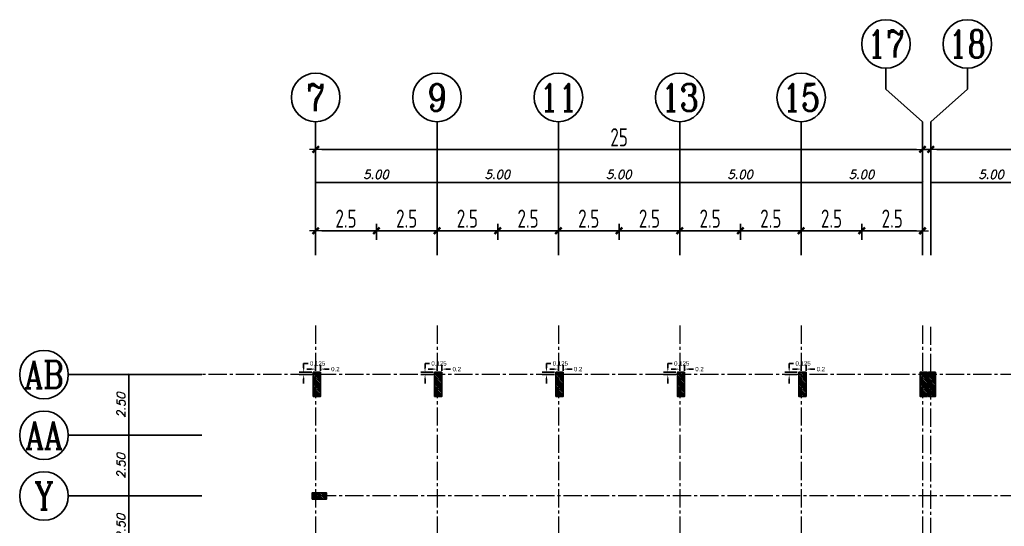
# Model space of a CAD drawing. Header units: metres. Extents: x 202848 to 204724, y 1924431 to 1925550.
# Drawn here: x 204062.8 to 204103.36, y 1925149.69 to 1925170.57 of the extents above; entities that cross this region are included whole.
import ezdxf
from ezdxf.enums import TextEntityAlignment as Align

# ---------------------------------------------------------------- set-up
doc = ezdxf.new("R2010")
doc.units = ezdxf.units.M
doc.header["$MEASUREMENT"] = 0
doc.linetypes.add('CENTER2', pattern=[1.125, 0.75, -0.125, 0.125, -0.125])
doc.layers.add('Axis', color=1, linetype='CENTER2', lineweight=5)
doc.layers.add('Dimations', color=3, linetype='Continuous', lineweight=5)
doc.layers.add('Axis Name', color=8, linetype='Continuous')
doc.layers.add('Columns', color=2, linetype='Continuous')
doc.styles.add('ROMANS', font='romans.shx', dxfattribs={"oblique": 15})
doc.styles.get("Standard").update_dxf_attribs({"font": 'arial.ttf'})
doc.styles.add('YQ_AXIS', font='COMPLEX.SHX', dxfattribs={"width": 0.8, "bigfont": 'GBCBIG.SHX'})
doc.styles.add('YQ_DIM', font='SUPEROS.SHX', dxfattribs={"width": 0.8, "bigfont": 'HZDX.SHX'})
doc.dimstyles.new('Copy(2) of DIM-50$', dxfattribs={"dimscale": 0, "dimtxt": 0.35, "dimasz": 0.03, "dimexe": 0, "dimexo": 0, "dimgap": 0.15, "dimtad": 1, "dimzin": 0, "dimdsep": 46, "dimtxsty": 'ROMANS', "dimblk1": 'OBLIQUE', "dimblk2": 'DTICK', "dimsah": 1, "dimcen": 0.1, "dimse1": 1, "dimse2": 1, "dimclrd": 2, "dimclre": 51, "dimclrt": 3, "dimaunit": 1, "dimadec": 0, "dimazin": 0, "dimtfac": 1e-05, "dimtmove": 2, "dimatfit": 0, "dimldrblk": 'DTICK', "dimfxl": 0, "dimtolj": 1, "dimtzin": 0, "dimlwe": -1, "dimarcsym": 0})
doc.dimstyles.get("Standard").update_dxf_attribs({"dimtxt": 0.18, "dimasz": 0.18, "dimexe": 0.18, "dimexo": 0.0625, "dimgap": 0.09, "dimtad": 0, "dimtih": 1, "dimtoh": 1, "dimdec": 4, "dimzin": 0, "dimdsep": 46, "dimtxsty": 'Standard', "dimcen": 0.09, "dimadec": 0, "dimazin": 0, "dimtfac": 1, "dimtdec": 4, "dimtofl": 0, "dimtmove": 0, "dimatfit": 3, "dimfxl": 1, "dimtolj": 1, "dimtzin": 0, "dimarcsym": 0})
doc.dimstyles.new('yqm0_250', dxfattribs={"dimscale": 0.25, "dimtxt": 3, "dimasz": 1, "dimexe": 1.5, "dimexo": 3, "dimgap": 0.5, "dimtad": 1, "dimdec": 3, "dimdsep": 46, "dimtxsty": 'YQ_DIM', "dimblk": 'YQTICK', "dimcen": 0, "dimclrd": 256, "dimclre": 256, "dimclrt": 7, "dimadec": 1, "dimazin": 2, "dimtfac": 1, "dimtdec": 4, "dimtix": 1, "dimtmove": 2, "dimatfit": 2, "dimfxl": 1, "dimtolj": 1, "dimtzin": 0, "dimarcsym": 0})
pattern_1 = [(135, (485.556864, 218.711283), (-0.0353553390593, -0.0353553390593), [])]

# ---------------------------------------------------------------- blocks, each defined once
blk = doc.blocks.new('*D639')
at = {"layer": 'Defpoints', "color": 0, "lineweight": -2, "transparency": 16777216}
for p in [(204125.334, 1925156.045), (204125.534, 1925156.172), (204125.534, 1925156.045)]:
    blk.add_point(p, dxfattribs=at)
at = {"layer": 'Dimations', "color": 0, "lineweight": -2, "transparency": 16777216}
for p, q in [((204125.334, 1925156.107), (204125.334, 1925156.352)), ((204125.534, 1925156.107), (204125.534, 1925156.352)), ((204125.154, 1925156.172), (204124.974, 1925156.172)), ((204125.714, 1925156.172), (204125.894, 1925156.172))]:
    blk.add_line(p, q, dxfattribs=at)
for points in [[(204125.154, 1925156.202), (204125.154, 1925156.142), (204125.334, 1925156.172)], [(204125.714, 1925156.202), (204125.714, 1925156.142), (204125.534, 1925156.172)]]:
    blk.add_solid(points, dxfattribs=at)
at = {"layer": 'Dimations', "color": 0, "lineweight": -2, "transparency": 16777216, "insert": (204126.147, 1925156.172), "char_height": 0.18, "attachment_point": 5}
blk.add_mtext('\\A1;0.2', dxfattribs=at)
blk = doc.blocks.new('*D640')
at = {"layer": 'Defpoints', "color": 0, "lineweight": -2, "transparency": 16777216}
for p in [(204124.84, 1925156.045), (204125.234, 1925156.045), (204125.234, 1925155.945)]:
    blk.add_point(p, dxfattribs=at)
at = {"layer": 'Dimations', "color": 0, "lineweight": -2, "transparency": 16777216}
for p, q in [((204124.84, 1925156.225), (204124.84, 1925156.405)), ((204124.84, 1925156.405), (204125.02, 1925156.405)), ((204125.171, 1925156.045), (204124.66, 1925156.045)), ((204125.171, 1925155.945), (204124.66, 1925155.945)), ((204124.84, 1925155.765), (204124.84, 1925155.585))]:
    blk.add_line(p, q, dxfattribs=at)
for points in [[(204124.81, 1925156.225), (204124.87, 1925156.225), (204124.84, 1925156.045)], [(204124.81, 1925155.765), (204124.87, 1925155.765), (204124.84, 1925155.945)]]:
    blk.add_solid(points, dxfattribs=at)
at = {"layer": 'Dimations', "color": 0, "lineweight": -2, "transparency": 16777216, "insert": (204125.414, 1925156.405), "char_height": 0.18, "attachment_point": 5}
blk.add_mtext('\\A1;0.125', dxfattribs=at)
blk = doc.blocks.new('_OBLIQUE')
at = {"color": 0, "linetype": 'ByBlock'}
blk.add_line((-0.5, -0.5), (0.5, 0.5), dxfattribs=at)
blk = doc.blocks.new('DTICK')
at = {"color": 3}
blk.add_line((-1, -1), (1, 1), dxfattribs=at)
for p, q in [((-1, 0), (1, 0)), ((0, 1), (0, -1))]:
    blk.add_line(p, q)
blk = doc.blocks.new('*D1236')
at = {"layer": 'Defpoints', "color": 0, "lineweight": -2, "transparency": 16777216}
for p in [(204079.994, 1925163.867), (204074.994, 1925160.117), (204079.994, 1925160.117)]:
    blk.add_point(p, dxfattribs=at)
at = {"layer": 'Dimations', "color": 2, "lineweight": -2, "transparency": 16777216}
blk.add_line((204074.994, 1925163.867), (204079.964, 1925163.867), dxfattribs=at)
at = {"layer": 'Dimations', "color": 2, "lineweight": -2, "transparency": 16777216, "xscale": 0.03, "yscale": 0.03, "zscale": 0.03, "rotation": 180}
blk.add_blockref('_OBLIQUE', (204074.994, 1925163.867), dxfattribs=at)
at = {"layer": 'Dimations', "color": 2, "lineweight": -2, "transparency": 16777216, "xscale": 0.03, "yscale": 0.03, "zscale": 0.03}
blk.add_blockref('DTICK', (204079.994, 1925163.867), dxfattribs=at)
at = {"layer": 'Dimations', "color": 3, "transparency": 16777216, "insert": (204077.479, 1925164.192), "char_height": 0.35, "attachment_point": 5, "style": 'ROMANS'}
blk.add_mtext('\\A1;5.00', dxfattribs=at)
blk = doc.blocks.new('*D1237')
at = {"layer": 'Defpoints', "color": 0, "lineweight": -2, "transparency": 16777216}
for p in [(204084.994, 1925163.867), (204079.994, 1925160.117), (204084.994, 1925160.117)]:
    blk.add_point(p, dxfattribs=at)
at = {"layer": 'Dimations', "color": 2, "lineweight": -2, "transparency": 16777216}
blk.add_line((204079.994, 1925163.867), (204084.964, 1925163.867), dxfattribs=at)
at = {"layer": 'Dimations', "color": 2, "lineweight": -2, "transparency": 16777216, "xscale": 0.03, "yscale": 0.03, "zscale": 0.03, "rotation": 180}
blk.add_blockref('_OBLIQUE', (204079.994, 1925163.867), dxfattribs=at)
at = {"layer": 'Dimations', "color": 2, "lineweight": -2, "transparency": 16777216, "xscale": 0.03, "yscale": 0.03, "zscale": 0.03}
blk.add_blockref('DTICK', (204084.994, 1925163.867), dxfattribs=at)
at = {"layer": 'Dimations', "color": 3, "transparency": 16777216, "insert": (204082.479, 1925164.192), "char_height": 0.35, "attachment_point": 5, "style": 'ROMANS'}
blk.add_mtext('\\A1;5.00', dxfattribs=at)
blk = doc.blocks.new('*D1238')
at = {"layer": 'Defpoints', "color": 0, "lineweight": -2, "transparency": 16777216}
for p in [(204089.994, 1925163.867), (204084.994, 1925160.117), (204089.994, 1925160.117)]:
    blk.add_point(p, dxfattribs=at)
at = {"layer": 'Dimations', "color": 2, "lineweight": -2, "transparency": 16777216}
blk.add_line((204084.994, 1925163.867), (204089.964, 1925163.867), dxfattribs=at)
at = {"layer": 'Dimations', "color": 2, "lineweight": -2, "transparency": 16777216, "xscale": 0.03, "yscale": 0.03, "zscale": 0.03, "rotation": 180}
blk.add_blockref('_OBLIQUE', (204084.994, 1925163.867), dxfattribs=at)
at = {"layer": 'Dimations', "color": 2, "lineweight": -2, "transparency": 16777216, "xscale": 0.03, "yscale": 0.03, "zscale": 0.03}
blk.add_blockref('DTICK', (204089.994, 1925163.867), dxfattribs=at)
at = {"layer": 'Dimations', "color": 3, "transparency": 16777216, "insert": (204087.479, 1925164.192), "char_height": 0.35, "attachment_point": 5, "style": 'ROMANS'}
blk.add_mtext('\\A1;5.00', dxfattribs=at)
blk = doc.blocks.new('*D1239')
at = {"layer": 'Defpoints', "color": 0, "lineweight": -2, "transparency": 16777216}
for p in [(204094.994, 1925163.867), (204089.994, 1925160.117), (204094.994, 1925160.117)]:
    blk.add_point(p, dxfattribs=at)
at = {"layer": 'Dimations', "color": 2, "lineweight": -2, "transparency": 16777216}
blk.add_line((204089.994, 1925163.867), (204094.964, 1925163.867), dxfattribs=at)
at = {"layer": 'Dimations', "color": 2, "lineweight": -2, "transparency": 16777216, "xscale": 0.03, "yscale": 0.03, "zscale": 0.03, "rotation": 180}
blk.add_blockref('_OBLIQUE', (204089.994, 1925163.867), dxfattribs=at)
at = {"layer": 'Dimations', "color": 2, "lineweight": -2, "transparency": 16777216, "xscale": 0.03, "yscale": 0.03, "zscale": 0.03}
blk.add_blockref('DTICK', (204094.994, 1925163.867), dxfattribs=at)
at = {"layer": 'Dimations', "color": 3, "transparency": 16777216, "insert": (204092.479, 1925164.192), "char_height": 0.35, "attachment_point": 5, "style": 'ROMANS'}
blk.add_mtext('\\A1;5.00', dxfattribs=at)
blk = doc.blocks.new('*D1240')
at = {"layer": 'Defpoints', "color": 0, "lineweight": -2, "transparency": 16777216}
for p in [(204099.994, 1925163.867), (204094.994, 1925160.117), (204099.994, 1925160.117)]:
    blk.add_point(p, dxfattribs=at)
at = {"layer": 'Dimations', "color": 2, "lineweight": -2, "transparency": 16777216}
blk.add_line((204094.994, 1925163.867), (204099.964, 1925163.867), dxfattribs=at)
at = {"layer": 'Dimations', "color": 2, "lineweight": -2, "transparency": 16777216, "xscale": 0.03, "yscale": 0.03, "zscale": 0.03, "rotation": 180}
blk.add_blockref('_OBLIQUE', (204094.994, 1925163.867), dxfattribs=at)
at = {"layer": 'Dimations', "color": 2, "lineweight": -2, "transparency": 16777216, "xscale": 0.03, "yscale": 0.03, "zscale": 0.03}
blk.add_blockref('DTICK', (204099.994, 1925163.867), dxfattribs=at)
at = {"layer": 'Dimations', "color": 3, "transparency": 16777216, "insert": (204097.479, 1925164.192), "char_height": 0.35, "attachment_point": 5, "style": 'ROMANS'}
blk.add_mtext('\\A1;5.00', dxfattribs=at)
blk = doc.blocks.new('*D1241')
at = {"layer": 'Defpoints', "color": 0, "lineweight": -2, "transparency": 16777216}
for p in [(204105.334, 1925163.867), (204100.334, 1925160.117), (204105.334, 1925160.117)]:
    blk.add_point(p, dxfattribs=at)
at = {"layer": 'Dimations', "color": 2, "lineweight": -2, "transparency": 16777216}
blk.add_line((204100.334, 1925163.867), (204105.304, 1925163.867), dxfattribs=at)
at = {"layer": 'Dimations', "color": 2, "lineweight": -2, "transparency": 16777216, "xscale": 0.03, "yscale": 0.03, "zscale": 0.03, "rotation": 180}
blk.add_blockref('_OBLIQUE', (204100.334, 1925163.867), dxfattribs=at)
at = {"layer": 'Dimations', "color": 2, "lineweight": -2, "transparency": 16777216, "xscale": 0.03, "yscale": 0.03, "zscale": 0.03}
blk.add_blockref('DTICK', (204105.334, 1925163.867), dxfattribs=at)
at = {"layer": 'Dimations', "color": 3, "transparency": 16777216, "insert": (204102.819, 1925164.192), "char_height": 0.35, "attachment_point": 5, "style": 'ROMANS'}
blk.add_mtext('\\A1;5.00', dxfattribs=at)
blk = doc.blocks.new('YQTICK')
blk.add_line((-1, 0), (1, 0))
at = {"const_width": 0.4}
blk.add_lwpolyline([(0.53, 0.53), (-0.53, -0.53)], dxfattribs=at)
blk = doc.blocks.new('*D1256')
at = {"layer": 'Defpoints', "color": 0, "lineweight": -2, "transparency": 16777216}
for p in [(204100.334, 1925165.224), (204100.334, 1925160.117), (204125.334, 1925160.117)]:
    blk.add_point(p, dxfattribs=at)
at = {"layer": 'Dimations', "lineweight": -2, "transparency": 16777216}
for p, q in [((204100.334, 1925160.867), (204100.334, 1925165.599)), ((204125.084, 1925165.224), (204100.584, 1925165.224)), ((204125.334, 1925160.867), (204125.334, 1925165.599))]:
    blk.add_line(p, q, dxfattribs=at)
at = {"layer": 'Dimations', "lineweight": -2, "transparency": 16777216, "xscale": 0.25, "yscale": 0.25, "zscale": 0.25, "rotation": 180}
blk.add_blockref('YQTICK', (204100.334, 1925165.224), dxfattribs=at)
at = {"layer": 'Dimations', "lineweight": -2, "transparency": 16777216, "xscale": 0.25, "yscale": 0.25, "zscale": 0.25}
blk.add_blockref('YQTICK', (204125.334, 1925165.224), dxfattribs=at)
at = {"layer": 'Dimations', "color": 7, "transparency": 16777216, "insert": (204112.834, 1925165.724), "char_height": 0.75, "attachment_point": 5, "style": 'YQ_DIM'}
blk.add_mtext('\\A1;25', dxfattribs=at)
blk = doc.blocks.new('*D1257')
at = {"layer": 'Defpoints', "color": 0, "lineweight": -2, "transparency": 16777216}
for p in [(204074.994, 1925165.224), (204074.994, 1925160.117), (204099.994, 1925160.117)]:
    blk.add_point(p, dxfattribs=at)
at = {"layer": 'Dimations', "lineweight": -2, "transparency": 16777216}
for p, q in [((204074.994, 1925160.867), (204074.994, 1925165.599)), ((204099.744, 1925165.224), (204075.244, 1925165.224)), ((204099.994, 1925160.867), (204099.994, 1925165.599))]:
    blk.add_line(p, q, dxfattribs=at)
at = {"layer": 'Dimations', "lineweight": -2, "transparency": 16777216, "xscale": 0.25, "yscale": 0.25, "zscale": 0.25}
for p, rotation in [((204074.994, 1925165.224), 179.9999999989328), ((204099.994, 1925165.224), 359.9999999989328)]:
    blk.add_blockref('YQTICK', p, dxfattribs=dict(at, rotation=rotation))
at = {"layer": 'Dimations', "color": 7, "transparency": 16777216, "insert": (204087.494, 1925165.724), "char_height": 0.75, "attachment_point": 5, "rotation": 360, "style": 'YQ_DIM'}
blk.add_mtext('\\A1;25', dxfattribs=at)
blk = doc.blocks.new('*D1260')
at = {"layer": 'Defpoints', "color": 0, "lineweight": -2, "transparency": 16777216}
for p in [(204077.494, 1925162.914), (204079.994, 1925162.914), (204079.994, 1925161.872)]:
    blk.add_point(p, dxfattribs=at)
at = {"layer": 'Dimations', "lineweight": -2, "transparency": 16777216}
for p, q in [((204077.494, 1925162.164), (204077.494, 1925161.497)), ((204079.994, 1925162.164), (204079.994, 1925161.497)), ((204077.744, 1925161.872), (204079.744, 1925161.872))]:
    blk.add_line(p, q, dxfattribs=at)
at = {"layer": 'Dimations', "lineweight": -2, "transparency": 16777216, "xscale": 0.25, "yscale": 0.25, "zscale": 0.25, "rotation": 180}
blk.add_blockref('YQTICK', (204077.494, 1925161.872), dxfattribs=at)
at = {"layer": 'Dimations', "lineweight": -2, "transparency": 16777216, "xscale": 0.25, "yscale": 0.25, "zscale": 0.25}
blk.add_blockref('YQTICK', (204079.994, 1925161.872), dxfattribs=at)
at = {"layer": 'Dimations', "color": 7, "transparency": 16777216, "insert": (204078.744, 1925162.372), "char_height": 0.75, "attachment_point": 5, "style": 'YQ_DIM'}
blk.add_mtext('\\A1;2.5', dxfattribs=at)
blk = doc.blocks.new('*D1261')
at = {"layer": 'Defpoints', "color": 0, "lineweight": -2, "transparency": 16777216}
for p in [(204079.994, 1925162.914), (204082.494, 1925162.914), (204082.494, 1925161.872)]:
    blk.add_point(p, dxfattribs=at)
at = {"layer": 'Dimations', "lineweight": -2, "transparency": 16777216}
for p, q in [((204079.994, 1925162.164), (204079.994, 1925161.497)), ((204082.494, 1925162.164), (204082.494, 1925161.497)), ((204080.244, 1925161.872), (204082.244, 1925161.872))]:
    blk.add_line(p, q, dxfattribs=at)
at = {"layer": 'Dimations', "lineweight": -2, "transparency": 16777216, "xscale": 0.25, "yscale": 0.25, "zscale": 0.25, "rotation": 180}
blk.add_blockref('YQTICK', (204079.994, 1925161.872), dxfattribs=at)
at = {"layer": 'Dimations', "lineweight": -2, "transparency": 16777216, "xscale": 0.25, "yscale": 0.25, "zscale": 0.25}
blk.add_blockref('YQTICK', (204082.494, 1925161.872), dxfattribs=at)
at = {"layer": 'Dimations', "color": 7, "transparency": 16777216, "insert": (204081.244, 1925162.372), "char_height": 0.75, "attachment_point": 5, "style": 'YQ_DIM'}
blk.add_mtext('\\A1;2.5', dxfattribs=at)
blk = doc.blocks.new('*D1262')
at = {"layer": 'Defpoints', "color": 0, "lineweight": -2, "transparency": 16777216}
for p in [(204082.494, 1925162.914), (204084.994, 1925162.914), (204084.994, 1925161.872)]:
    blk.add_point(p, dxfattribs=at)
at = {"layer": 'Dimations', "lineweight": -2, "transparency": 16777216}
for p, q in [((204082.494, 1925162.164), (204082.494, 1925161.497)), ((204084.994, 1925162.164), (204084.994, 1925161.497)), ((204082.744, 1925161.872), (204084.744, 1925161.872))]:
    blk.add_line(p, q, dxfattribs=at)
at = {"layer": 'Dimations', "lineweight": -2, "transparency": 16777216, "xscale": 0.25, "yscale": 0.25, "zscale": 0.25, "rotation": 180}
blk.add_blockref('YQTICK', (204082.494, 1925161.872), dxfattribs=at)
at = {"layer": 'Dimations', "lineweight": -2, "transparency": 16777216, "xscale": 0.25, "yscale": 0.25, "zscale": 0.25}
blk.add_blockref('YQTICK', (204084.994, 1925161.872), dxfattribs=at)
at = {"layer": 'Dimations', "color": 7, "transparency": 16777216, "insert": (204083.744, 1925162.372), "char_height": 0.75, "attachment_point": 5, "style": 'YQ_DIM'}
blk.add_mtext('\\A1;2.5', dxfattribs=at)
blk = doc.blocks.new('*D1263')
at = {"layer": 'Defpoints', "color": 0, "lineweight": -2, "transparency": 16777216}
for p in [(204084.994, 1925162.914), (204087.494, 1925162.914), (204087.494, 1925161.872)]:
    blk.add_point(p, dxfattribs=at)
at = {"layer": 'Dimations', "lineweight": -2, "transparency": 16777216}
for p, q in [((204084.994, 1925162.164), (204084.994, 1925161.497)), ((204087.494, 1925162.164), (204087.494, 1925161.497)), ((204085.244, 1925161.872), (204087.244, 1925161.872))]:
    blk.add_line(p, q, dxfattribs=at)
at = {"layer": 'Dimations', "lineweight": -2, "transparency": 16777216, "xscale": 0.25, "yscale": 0.25, "zscale": 0.25, "rotation": 180}
blk.add_blockref('YQTICK', (204084.994, 1925161.872), dxfattribs=at)
at = {"layer": 'Dimations', "lineweight": -2, "transparency": 16777216, "xscale": 0.25, "yscale": 0.25, "zscale": 0.25}
blk.add_blockref('YQTICK', (204087.494, 1925161.872), dxfattribs=at)
at = {"layer": 'Dimations', "color": 7, "transparency": 16777216, "insert": (204086.244, 1925162.372), "char_height": 0.75, "attachment_point": 5, "style": 'YQ_DIM'}
blk.add_mtext('\\A1;2.5', dxfattribs=at)
blk = doc.blocks.new('*D1264')
at = {"layer": 'Defpoints', "color": 0, "lineweight": -2, "transparency": 16777216}
for p in [(204087.494, 1925162.914), (204089.994, 1925162.914), (204089.994, 1925161.872)]:
    blk.add_point(p, dxfattribs=at)
at = {"layer": 'Dimations', "lineweight": -2, "transparency": 16777216}
for p, q in [((204087.494, 1925162.164), (204087.494, 1925161.497)), ((204089.994, 1925162.164), (204089.994, 1925161.497)), ((204087.744, 1925161.872), (204089.744, 1925161.872))]:
    blk.add_line(p, q, dxfattribs=at)
at = {"layer": 'Dimations', "lineweight": -2, "transparency": 16777216, "xscale": 0.25, "yscale": 0.25, "zscale": 0.25, "rotation": 180}
blk.add_blockref('YQTICK', (204087.494, 1925161.872), dxfattribs=at)
at = {"layer": 'Dimations', "lineweight": -2, "transparency": 16777216, "xscale": 0.25, "yscale": 0.25, "zscale": 0.25}
blk.add_blockref('YQTICK', (204089.994, 1925161.872), dxfattribs=at)
at = {"layer": 'Dimations', "color": 7, "transparency": 16777216, "insert": (204088.744, 1925162.372), "char_height": 0.75, "attachment_point": 5, "style": 'YQ_DIM'}
blk.add_mtext('\\A1;2.5', dxfattribs=at)
blk = doc.blocks.new('*D1265')
at = {"layer": 'Defpoints', "color": 0, "lineweight": -2, "transparency": 16777216}
for p in [(204089.994, 1925162.914), (204092.494, 1925162.914), (204092.494, 1925161.872)]:
    blk.add_point(p, dxfattribs=at)
at = {"layer": 'Dimations', "lineweight": -2, "transparency": 16777216}
for p, q in [((204089.994, 1925162.164), (204089.994, 1925161.497)), ((204092.494, 1925162.164), (204092.494, 1925161.497)), ((204090.244, 1925161.872), (204092.244, 1925161.872))]:
    blk.add_line(p, q, dxfattribs=at)
at = {"layer": 'Dimations', "lineweight": -2, "transparency": 16777216, "xscale": 0.25, "yscale": 0.25, "zscale": 0.25, "rotation": 180}
blk.add_blockref('YQTICK', (204089.994, 1925161.872), dxfattribs=at)
at = {"layer": 'Dimations', "lineweight": -2, "transparency": 16777216, "xscale": 0.25, "yscale": 0.25, "zscale": 0.25}
blk.add_blockref('YQTICK', (204092.494, 1925161.872), dxfattribs=at)
at = {"layer": 'Dimations', "color": 7, "transparency": 16777216, "insert": (204091.244, 1925162.372), "char_height": 0.75, "attachment_point": 5, "style": 'YQ_DIM'}
blk.add_mtext('\\A1;2.5', dxfattribs=at)
blk = doc.blocks.new('*D1266')
at = {"layer": 'Defpoints', "color": 0, "lineweight": -2, "transparency": 16777216}
for p in [(204092.494, 1925162.914), (204094.994, 1925162.914), (204094.994, 1925161.872)]:
    blk.add_point(p, dxfattribs=at)
at = {"layer": 'Dimations', "lineweight": -2, "transparency": 16777216}
for p, q in [((204092.494, 1925162.164), (204092.494, 1925161.497)), ((204094.994, 1925162.164), (204094.994, 1925161.497)), ((204092.744, 1925161.872), (204094.744, 1925161.872))]:
    blk.add_line(p, q, dxfattribs=at)
at = {"layer": 'Dimations', "lineweight": -2, "transparency": 16777216, "xscale": 0.25, "yscale": 0.25, "zscale": 0.25, "rotation": 180}
blk.add_blockref('YQTICK', (204092.494, 1925161.872), dxfattribs=at)
at = {"layer": 'Dimations', "lineweight": -2, "transparency": 16777216, "xscale": 0.25, "yscale": 0.25, "zscale": 0.25}
blk.add_blockref('YQTICK', (204094.994, 1925161.872), dxfattribs=at)
at = {"layer": 'Dimations', "color": 7, "transparency": 16777216, "insert": (204093.744, 1925162.372), "char_height": 0.75, "attachment_point": 5, "style": 'YQ_DIM'}
blk.add_mtext('\\A1;2.5', dxfattribs=at)
blk = doc.blocks.new('*D1267')
at = {"layer": 'Defpoints', "color": 0, "lineweight": -2, "transparency": 16777216}
for p in [(204094.994, 1925162.914), (204097.494, 1925162.914), (204097.494, 1925161.872)]:
    blk.add_point(p, dxfattribs=at)
at = {"layer": 'Dimations', "lineweight": -2, "transparency": 16777216}
for p, q in [((204094.994, 1925162.164), (204094.994, 1925161.497)), ((204097.494, 1925162.164), (204097.494, 1925161.497)), ((204095.244, 1925161.872), (204097.244, 1925161.872))]:
    blk.add_line(p, q, dxfattribs=at)
at = {"layer": 'Dimations', "lineweight": -2, "transparency": 16777216, "xscale": 0.25, "yscale": 0.25, "zscale": 0.25, "rotation": 180}
blk.add_blockref('YQTICK', (204094.994, 1925161.872), dxfattribs=at)
at = {"layer": 'Dimations', "lineweight": -2, "transparency": 16777216, "xscale": 0.25, "yscale": 0.25, "zscale": 0.25}
blk.add_blockref('YQTICK', (204097.494, 1925161.872), dxfattribs=at)
at = {"layer": 'Dimations', "color": 7, "transparency": 16777216, "insert": (204096.244, 1925162.372), "char_height": 0.75, "attachment_point": 5, "style": 'YQ_DIM'}
blk.add_mtext('\\A1;2.5', dxfattribs=at)
blk = doc.blocks.new('*D1268')
at = {"layer": 'Defpoints', "color": 0, "lineweight": -2, "transparency": 16777216}
for p in [(204097.494, 1925162.914), (204099.994, 1925162.914), (204099.994, 1925161.872)]:
    blk.add_point(p, dxfattribs=at)
at = {"layer": 'Dimations', "lineweight": -2, "transparency": 16777216}
for p, q in [((204097.494, 1925162.164), (204097.494, 1925161.497)), ((204099.994, 1925162.164), (204099.994, 1925161.497)), ((204097.744, 1925161.872), (204099.744, 1925161.872))]:
    blk.add_line(p, q, dxfattribs=at)
at = {"layer": 'Dimations', "lineweight": -2, "transparency": 16777216, "xscale": 0.25, "yscale": 0.25, "zscale": 0.25, "rotation": 180}
blk.add_blockref('YQTICK', (204097.494, 1925161.872), dxfattribs=at)
at = {"layer": 'Dimations', "lineweight": -2, "transparency": 16777216, "xscale": 0.25, "yscale": 0.25, "zscale": 0.25}
blk.add_blockref('YQTICK', (204099.994, 1925161.872), dxfattribs=at)
at = {"layer": 'Dimations', "color": 7, "transparency": 16777216, "insert": (204098.744, 1925162.372), "char_height": 0.75, "attachment_point": 5, "style": 'YQ_DIM'}
blk.add_mtext('\\A1;2.5', dxfattribs=at)
blk = doc.blocks.new('*D1269')
at = {"layer": 'Defpoints', "color": 0, "lineweight": -2, "transparency": 16777216}
for p in [(204074.994, 1925162.914), (204077.494, 1925162.914), (204077.494, 1925161.872)]:
    blk.add_point(p, dxfattribs=at)
at = {"layer": 'Dimations', "lineweight": -2, "transparency": 16777216}
for p, q in [((204074.994, 1925162.164), (204074.994, 1925161.497)), ((204077.494, 1925162.164), (204077.494, 1925161.497)), ((204075.244, 1925161.872), (204077.244, 1925161.872))]:
    blk.add_line(p, q, dxfattribs=at)
at = {"layer": 'Dimations', "lineweight": -2, "transparency": 16777216, "xscale": 0.25, "yscale": 0.25, "zscale": 0.25, "rotation": 180}
blk.add_blockref('YQTICK', (204074.994, 1925161.872), dxfattribs=at)
at = {"layer": 'Dimations', "lineweight": -2, "transparency": 16777216, "xscale": 0.25, "yscale": 0.25, "zscale": 0.25}
blk.add_blockref('YQTICK', (204077.494, 1925161.872), dxfattribs=at)
at = {"layer": 'Dimations', "color": 7, "transparency": 16777216, "insert": (204076.244, 1925162.372), "char_height": 0.75, "attachment_point": 5, "style": 'YQ_DIM'}
blk.add_mtext('\\A1;2.5', dxfattribs=at)
blk = doc.blocks.new('*D1275')
at = {"layer": 'Defpoints', "color": 0, "lineweight": -2, "transparency": 16777216}
for p in [(204067.302, 1925150.945), (204071.052, 1925150.945), (204071.052, 1925148.445)]:
    blk.add_point(p, dxfattribs=at)
at = {"layer": 'Dimations', "color": 2, "lineweight": -2, "transparency": 16777216}
blk.add_line((204067.302, 1925148.445), (204067.302, 1925150.915), dxfattribs=at)
at = {"layer": 'Dimations', "color": 2, "lineweight": -2, "transparency": 16777216, "xscale": 0.03, "yscale": 0.03, "zscale": 0.03}
for name, p, rotation in [('DTICK', (204067.302, 1925150.945), 90), ('_OBLIQUE', (204067.302, 1925148.445), 270)]:
    blk.add_blockref(name, p, dxfattribs=dict(at, rotation=rotation))
at = {"layer": 'Dimations', "color": 3, "transparency": 16777216, "insert": (204066.977, 1925149.68), "char_height": 0.35, "attachment_point": 5, "rotation": 90, "style": 'ROMANS'}
blk.add_mtext('\\A1;2.50', dxfattribs=at)
blk = doc.blocks.new('*D1276')
at = {"layer": 'Defpoints', "color": 0, "lineweight": -2, "transparency": 16777216}
for p in [(204067.302, 1925153.445), (204071.052, 1925153.445), (204071.052, 1925150.945)]:
    blk.add_point(p, dxfattribs=at)
at = {"layer": 'Dimations', "color": 2, "lineweight": -2, "transparency": 16777216}
blk.add_line((204067.302, 1925150.945), (204067.302, 1925153.415), dxfattribs=at)
at = {"layer": 'Dimations', "color": 2, "lineweight": -2, "transparency": 16777216, "xscale": 0.03, "yscale": 0.03, "zscale": 0.03}
for name, p, rotation in [('DTICK', (204067.302, 1925153.445), 90), ('_OBLIQUE', (204067.302, 1925150.945), 270)]:
    blk.add_blockref(name, p, dxfattribs=dict(at, rotation=rotation))
at = {"layer": 'Dimations', "color": 3, "transparency": 16777216, "insert": (204066.977, 1925152.18), "char_height": 0.35, "attachment_point": 5, "rotation": 90, "style": 'ROMANS'}
blk.add_mtext('\\A1;2.50', dxfattribs=at)
blk = doc.blocks.new('*D1277')
at = {"layer": 'Defpoints', "color": 0, "lineweight": -2, "transparency": 16777216}
for p in [(204067.302, 1925155.945), (204071.052, 1925155.945), (204071.052, 1925153.445)]:
    blk.add_point(p, dxfattribs=at)
at = {"layer": 'Dimations', "color": 2, "lineweight": -2, "transparency": 16777216}
blk.add_line((204067.302, 1925153.445), (204067.302, 1925155.915), dxfattribs=at)
at = {"layer": 'Dimations', "color": 2, "lineweight": -2, "transparency": 16777216, "xscale": 0.03, "yscale": 0.03, "zscale": 0.03}
for name, p, rotation in [('DTICK', (204067.302, 1925155.945), 90), ('_OBLIQUE', (204067.302, 1925153.445), 270)]:
    blk.add_blockref(name, p, dxfattribs=dict(at, rotation=rotation))
at = {"layer": 'Dimations', "color": 3, "transparency": 16777216, "insert": (204066.977, 1925154.68), "char_height": 0.35, "attachment_point": 5, "rotation": 90, "style": 'ROMANS'}
blk.add_mtext('\\A1;2.50', dxfattribs=at)
blk = doc.blocks.new('*U643')
at = {"layer": 'Dimations', "lineweight": -2}
dim = blk.add_linear_dim(base=(-0.6451, 0.004), p1=(-0.2508, -0.096), p2=(-0.2508, 0.004), angle=90, text='0.125', dimstyle='Standard', override={"dimdec": 3}, dxfattribs=at)
dim.commit()
dim.dimension.update_dxf_attribs({"geometry": '*D640', "text_midpoint": (-0.0707, 0.364), "insert": (-204125.4846, -1925156.0407)})
dim = blk.add_linear_dim(base=(0.0492, 0.1309), p1=(-0.1508, 0.004), p2=(0.0492, 0.004), dimstyle='Standard', override={"dimdec": 1}, dxfattribs=at)
dim.commit()
dim.dimension.update_dxf_attribs({"geometry": '*D639', "text_midpoint": (0.6622, 0.1309), "insert": (-204125.4846, -1925156.0407)})
blk = doc.blocks.new('*U644')
at = {"layer": 'Dimations', "color": 0, "linetype": 'ByBlock', "lineweight": -2, "transparency": 16777216}
for p in [(-20, 0), (-15, 0), (-10, 0), (-5, 0), (0, 0)]:
    blk.add_blockref('*U643', p, dxfattribs=at)

msp = doc.modelspace()

# ---------------------------------------------------------------- hatches: boundary and pattern name
at = {"layer": 'Columns', "transparency": 33554687}
h = msp.add_hatch(dxfattribs=at)
h.set_pattern_fill('ANSI31', color=256, scale=0.4, angle=90)
h.set_pattern_definition(pattern_1)
h.paths.add_polyline_path([(204075.1938, 1925156.0448), (204074.8938, 1925156.0448), (204074.8938, 1925155.0448), (204075.1938, 1925155.0448)])
h = msp.add_hatch(dxfattribs=at)
h.set_pattern_fill('ANSI31', color=256, scale=0.4, angle=90)
h.set_pattern_definition([(135, (490.556864, 218.711283), (-0.0353553390593, -0.0353553390593), [])])
h.paths.add_polyline_path([(204080.1938, 1925156.0448), (204079.8938, 1925156.0448), (204079.8938, 1925155.0448), (204080.1938, 1925155.0448)])
h = msp.add_hatch(dxfattribs=at)
h.set_pattern_fill('ANSI31', color=256, scale=0.4, angle=90)
h.set_pattern_definition([(135, (495.556864, 218.711283), (-0.0353553390593, -0.0353553390593), [])])
h.paths.add_polyline_path([(204085.1938, 1925156.0448), (204084.8938, 1925156.0448), (204084.8938, 1925155.0448), (204085.1938, 1925155.0448)])
h = msp.add_hatch(dxfattribs=at)
h.set_pattern_fill('ANSI31', color=256, scale=0.4, angle=90)
h.set_pattern_definition([(135, (500.556864, 218.711283), (-0.0353553390593, -0.0353553390593), [])])
h.paths.add_polyline_path([(204090.1938, 1925156.0448), (204089.8938, 1925156.0448), (204089.8938, 1925155.0448), (204090.1938, 1925155.0448)])
h = msp.add_hatch(dxfattribs=at)
h.set_pattern_fill('ANSI31', color=256, scale=0.4, angle=90)
h.set_pattern_definition([(135, (505.556864, 218.711283), (-0.0353553390593, -0.0353553390593), [])])
h.paths.add_polyline_path([(204095.1938, 1925156.0448), (204094.8938, 1925156.0448), (204094.8938, 1925155.0448), (204095.1938, 1925155.0448)])
h = msp.add_hatch(dxfattribs=at)
h.set_pattern_fill('ANSI31', color=256, scale=0.4, angle=90)
h.set_pattern_definition([(135, (510.556864, 218.711283), (-0.0353553390593, -0.0353553390593), [])])
h.paths.add_polyline_path([(204100.1938, 1925156.0448), (204099.8938, 1925156.0448), (204099.8938, 1925155.0448), (204100.1938, 1925155.0448)])
h = msp.add_hatch(dxfattribs=at)
h.set_pattern_fill('ANSI31', color=256, scale=0.4, angle=90)
h.set_pattern_definition(pattern_1)
h.paths.add_polyline_path([(204100.5338, 1925156.0448), (204100.2338, 1925156.0448), (204100.2338, 1925155.0448), (204100.5338, 1925155.0448)])
h = msp.add_hatch(dxfattribs=at)
h.set_pattern_fill('ANSI31', color=256, scale=0.4, angle=90)
h.set_pattern_definition([(135, (510.506864, 218.711283), (-0.0353553390593, -0.0353553390593), [])])
h.paths.add_polyline_path([(204074.8438, 1925151.0698), (204074.8438, 1925150.8198), (204075.4438, 1925150.8198), (204075.4438, 1925151.0698)])

# ---------------------------------------------------------------- linework, layer by layer
at = {"layer": 'Axis'}
for p, q in [((204074.9938, 1925157.97), (204074.9938, 1925135.7948)), ((204074.9938, 1925157.97), (204074.9938, 1925081.0728)), ((204079.9938, 1925157.97), (204079.9938, 1925081.0728)), ((204079.9938, 1925157.97), (204079.9938, 1925081.0728)), ((204084.9938, 1925157.97), (204084.9938, 1925081.0728)), ((204084.9938, 1925157.97), (204084.9938, 1925081.0728)), ((204089.9938, 1925157.97), (204089.9938, 1925081.0728)), ((204089.9938, 1925157.97), (204089.9938, 1925081.0728)), ((204094.9938, 1925157.97), (204094.9938, 1925081.0728)), ((204094.9938, 1925157.97), (204094.9938, 1925081.0728)), ((204099.9938, 1925157.97), (204099.9938, 1925081.0728)), ((204100.3338, 1925135.7948), (204100.3338, 1925157.97)), ((204125.3338, 1925155.9448), (204066.7112, 1925155.9448)), ((204125.3338, 1925150.9448), (204074.8838, 1925150.9448))]:
    msp.add_line(p, q, dxfattribs=at)
at = {"layer": 'Axis Name'}
for p, q in [((204098.4875, 1925167.6999), (204098.4875, 1925168.5692)), ((204101.8402, 1925167.6999), (204101.8402, 1925168.5692)), ((204099.9938, 1925166.3667), (204098.4875, 1925167.6999)), ((204100.3338, 1925166.3667), (204101.8402, 1925167.6999)), ((204074.9938, 1925166.3667), (204074.9938, 1925160.8667)), ((204079.9938, 1925166.3667), (204079.9938, 1925160.8667)), ((204084.9938, 1925166.3667), (204084.9938, 1925160.8667)), ((204089.9938, 1925166.3667), (204089.9938, 1925160.8667)), ((204094.9938, 1925166.3667), (204094.9938, 1925160.8667)), ((204099.9938, 1925166.3667), (204099.9938, 1925160.8667)), ((204100.3338, 1925166.3667), (204100.3338, 1925160.8667)), ((204064.8018, 1925155.9448), (204070.3018, 1925155.9448)), ((204064.8018, 1925153.4448), (204070.3018, 1925153.4448)), ((204064.8018, 1925150.9448), (204070.3018, 1925150.9448))]:
    msp.add_line(p, q, dxfattribs=at)
for centre in [(204098.4875, 1925169.5692), (204101.8402, 1925169.5692), (204074.9938, 1925167.3667), (204079.9938, 1925167.3667), (204084.9938, 1925167.3667), (204089.9938, 1925167.3667), (204094.9938, 1925167.3667), (204063.8018, 1925155.9448), (204063.8018, 1925153.4448), (204063.8018, 1925150.9448)]:
    msp.add_circle(centre, 1, dxfattribs=at)
at = {"layer": 'Columns'}
for points in [[(204075.1938, 1925156.0448), (204075.1938, 1925155.0448), (204074.8938, 1925155.0448), (204074.8938, 1925156.0448)], [(204080.1938, 1925156.0448), (204080.1938, 1925155.0448), (204079.8938, 1925155.0448), (204079.8938, 1925156.0448)], [(204085.1938, 1925156.0448), (204085.1938, 1925155.0448), (204084.8938, 1925155.0448), (204084.8938, 1925156.0448)], [(204090.1938, 1925156.0448), (204090.1938, 1925155.0448), (204089.8938, 1925155.0448), (204089.8938, 1925156.0448)], [(204095.1938, 1925156.0448), (204095.1938, 1925155.0448), (204094.8938, 1925155.0448), (204094.8938, 1925156.0448)], [(204100.1938, 1925156.0448), (204100.1938, 1925155.0448), (204099.8938, 1925155.0448), (204099.8938, 1925156.0448)], [(204100.5338, 1925156.0448), (204100.5338, 1925155.0448), (204100.2338, 1925155.0448), (204100.2338, 1925156.0448)], [(204074.8438, 1925150.8198), (204074.8438, 1925151.0698), (204075.4438, 1925151.0698), (204075.4438, 1925150.8198)]]:
    msp.add_lwpolyline(points, close=True, dxfattribs=at)

# ---------------------------------------------------------------- block references
at = {"layer": 'Dimations', "lineweight": -2}
msp.add_blockref('*U644', (204095.1446, 1925156.0407), dxfattribs=at)

# ---------------------------------------------------------------- texts
at = {"layer": 'Axis Name', "color": 7, "style": 'YQ_AXIS', "width": 0.8}
for s, p in [('17', (204098.4875, 1925169.5692)), ('18', (204101.8402, 1925169.5692)), ('7', (204074.9938, 1925167.3667)), ('9', (204079.9938, 1925167.3667)), ('11', (204084.9938, 1925167.3667)), ('13', (204089.9938, 1925167.3667)), ('15', (204094.9938, 1925167.3667)), ('AB', (204063.8018, 1925155.9448)), ('AA', (204063.8018, 1925153.4448)), ('Y', (204063.8018, 1925150.9448))]:
    msp.add_text(s, height=1.125, dxfattribs=at).set_placement(p, align=Align.MIDDLE)

# ---------------------------------------------------------------- dimensions: what is measured, and where the dimension line sits
at = {"layer": 'Dimations'}
for p1, p2, distance, picture, middle in [((204099.9938, 1925160.1167), (204074.9938, 1925160.1167), -5.1069, '*D1257', (204087.4938, 1925165.7236)), ((204125.3338, 1925160.1167), (204100.3338, 1925160.1167), -5.1069, '*D1256', (204112.8338, 1925165.7236)), ((204074.9938, 1925162.9137), (204077.4938, 1925162.9137), -1.042, '*D1269', (204076.2438, 1925162.3716)), ((204077.4938, 1925162.9137), (204079.9938, 1925162.9137), -1.042, '*D1260', (204078.7438, 1925162.3716)), ((204079.9938, 1925162.9137), (204082.4938, 1925162.9137), -1.042, '*D1261', (204081.2438, 1925162.3716)), ((204082.4938, 1925162.9137), (204084.9938, 1925162.9137), -1.042, '*D1262', (204083.7438, 1925162.3716)), ((204084.9938, 1925162.9137), (204087.4938, 1925162.9137), -1.042, '*D1263', (204086.2438, 1925162.3716)), ((204087.4938, 1925162.9137), (204089.9938, 1925162.9137), -1.042, '*D1264', (204088.7438, 1925162.3716)), ((204089.9938, 1925162.9137), (204092.4938, 1925162.9137), -1.042, '*D1265', (204091.2438, 1925162.3716)), ((204092.4938, 1925162.9137), (204094.9938, 1925162.9137), -1.042, '*D1266', (204093.7438, 1925162.3716)), ((204094.9938, 1925162.9137), (204097.4938, 1925162.9137), -1.042, '*D1267', (204096.2438, 1925162.3716)), ((204097.4938, 1925162.9137), (204099.9938, 1925162.9137), -1.042, '*D1268', (204098.7438, 1925162.3716))]:
    dim = msp.add_aligned_dim(p1=p1, p2=p2, distance=distance, dimstyle='yqm0_250', dxfattribs=at)
    dim.commit()
    dim.dimension.update_dxf_attribs({"geometry": picture, "text_midpoint": middle})
for base, p1, p2, picture, middle in [((204079.9938, 1925163.8667), (204074.9938, 1925160.1167), (204079.9938, 1925160.1167), '*D1236', (204077.4788, 1925164.1917)), ((204084.9938, 1925163.8667), (204079.9938, 1925160.1167), (204084.9938, 1925160.1167), '*D1237', (204082.4788, 1925164.1917)), ((204089.9938, 1925163.8667), (204084.9938, 1925160.1167), (204089.9938, 1925160.1167), '*D1238', (204087.4788, 1925164.1917)), ((204094.9938, 1925163.8667), (204089.9938, 1925160.1167), (204094.9938, 1925160.1167), '*D1239', (204092.4788, 1925164.1917)), ((204099.9938, 1925163.8667), (204094.9938, 1925160.1167), (204099.9938, 1925160.1167), '*D1240', (204097.4788, 1925164.1917)), ((204105.3338, 1925163.8667), (204100.3338, 1925160.1167), (204105.3338, 1925160.1167), '*D1241', (204102.8188, 1925164.1917))]:
    dim = msp.add_linear_dim(base=base, p1=p1, p2=p2, dimstyle='Copy(2) of DIM-50$', override={"dimscale": 1}, dxfattribs=at)
    dim.commit()
    dim.dimension.update_dxf_attribs({"geometry": picture, "text_midpoint": middle})
for base, p1, p2, picture, middle in [((204067.3018, 1925155.9448), (204071.0518, 1925153.4448), (204071.0518, 1925155.9448), '*D1277', (204066.9768, 1925154.6798)), ((204067.3018, 1925153.4448), (204071.0518, 1925150.9448), (204071.0518, 1925153.4448), '*D1276', (204066.9768, 1925152.1798)), ((204067.3018, 1925150.9448), (204071.0518, 1925148.4448), (204071.0518, 1925150.9448), '*D1275', (204066.9768, 1925149.6798))]:
    dim = msp.add_linear_dim(base=base, p1=p1, p2=p2, angle=90, dimstyle='Copy(2) of DIM-50$', override={"dimscale": 1}, dxfattribs=at)
    dim.commit()
    dim.dimension.update_dxf_attribs({"geometry": picture, "text_midpoint": middle})

doc.saveas('drawing.dxf')
